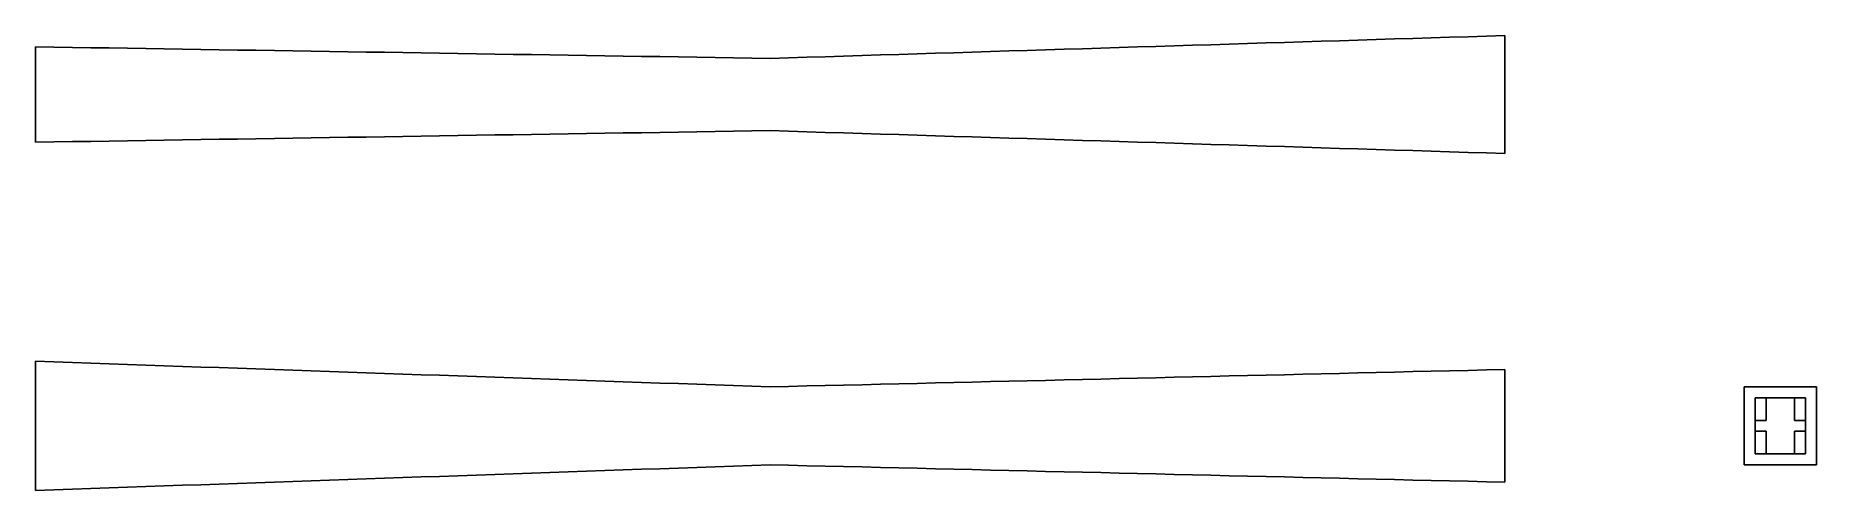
# Model space of a CAD drawing. Header units: inches. Extents: x 0 to 9.7, y -0.35 to 2.13.
import ezdxf

# ---------------------------------------------------------------- set-up
doc = ezdxf.new("R2010")
doc.units = ezdxf.units.IN

msp = doc.modelspace()

# ---------------------------------------------------------------- linework, layer by layer
at = {"layer": 'FRONT'}
for p, q in [((0, 0.352242), (0.1, 0.348752)), ((0, 0.352242), (0, -0.352242)), ((0.1, 0.348752), (0.2, 0.345261)), ((0.2, 0.345261), (0.3, 0.34177)), ((0.3, 0.34177), (0.4, 0.338279)), ((0.4, 0.338279), (0.5, 0.334788)), ((0.5, 0.334788), (0.6, 0.331297)), ((0.6, 0.331297), (0.7, 0.327806)), ((0.7, 0.327806), (0.8, 0.324315)), ((0.8, 0.324315), (0.9, 0.320824)), ((0.9, 0.320824), (1, 0.317333)), ((1, 0.317333), (1.1, 0.313842)), ((1.1, 0.313842), (1.2, 0.310351)), ((1.2, 0.310351), (1.3, 0.30686)), ((1.3, 0.30686), (1.4, 0.303369)), ((1.4, 0.303369), (1.5, 0.299879)), ((1.5, 0.299879), (1.6, 0.296388)), ((1.6, 0.296388), (1.7, 0.292897)), ((1.7, 0.292897), (1.8, 0.289406)), ((7.3, 0.290736), (7.4, 0.293103)), ((7.4, 0.293103), (7.5, 0.295471)), ((7.5, 0.295471), (7.6, 0.297838)), ((7.6, 0.297838), (7.7, 0.300206)), ((7.7, 0.300206), (7.8, 0.302574)), ((7.8, 0.302574), (7.9, 0.304941)), ((7.9, 0.304941), (8, 0.307309)), ((8, 0.307309), (8, -0.307309)), ((1.8, 0.289406), (1.9, 0.285915)), ((1.9, 0.285915), (2, 0.282424)), ((2, 0.282424), (2.1, 0.278933)), ((2.1, 0.278933), (2.2, 0.275442)), ((2.2, 0.275442), (2.3, 0.271951)), ((2.3, 0.271951), (2.4, 0.26846)), ((2.4, 0.26846), (2.5, 0.264969)), ((2.5, 0.264969), (2.6, 0.261478)), ((2.6, 0.261478), (2.7, 0.257987)), ((2.7, 0.257987), (2.8, 0.254496)), ((2.8, 0.254496), (2.9, 0.251006)), ((2.9, 0.251006), (3, 0.247515)), ((3, 0.247515), (3.1, 0.244024)), ((3.1, 0.244024), (3.2, 0.240533)), ((3.2, 0.240533), (3.3, 0.237042)), ((3.3, 0.237042), (3.4, 0.233551)), ((3.4, 0.233551), (3.5, 0.23006)), ((3.5, 0.23006), (3.6, 0.226569)), ((3.6, 0.226569), (3.7, 0.223078)), ((3.7, 0.223078), (3.8, 0.219587)), ((3.8, 0.219587), (3.9, 0.216096)), ((3.9, 0.216096), (4, 0.212605)), ((4, 0.212605), (4.1, 0.214973)), ((4.1, 0.214973), (4.2, 0.21734)), ((4.2, 0.21734), (4.3, 0.219708)), ((4.3, 0.219708), (4.4, 0.222076)), ((4.4, 0.222076), (4.5, 0.224443)), ((4.5, 0.224443), (4.6, 0.226811)), ((4.6, 0.226811), (4.7, 0.229178)), ((4.7, 0.229178), (4.8, 0.231546)), ((4.8, 0.231546), (4.9, 0.233914)), ((4.9, 0.233914), (5, 0.236281)), ((5, 0.236281), (5.1, 0.238649)), ((5.1, 0.238649), (5.2, 0.241016)), ((5.2, 0.241016), (5.3, 0.243384)), ((5.3, 0.243384), (5.4, 0.245751)), ((5.4, 0.245751), (5.5, 0.248119)), ((5.5, 0.248119), (5.6, 0.250487)), ((5.6, 0.250487), (5.7, 0.252854)), ((5.7, 0.252854), (5.8, 0.255222)), ((5.8, 0.255222), (5.9, 0.257589)), ((5.9, 0.257589), (6, 0.259957)), ((6, 0.259957), (6.1, 0.262325)), ((6.1, 0.262325), (6.2, 0.264692)), ((6.2, 0.264692), (6.3, 0.26706)), ((6.3, 0.26706), (6.4, 0.269427)), ((6.4, 0.269427), (6.5, 0.271795)), ((6.5, 0.271795), (6.6, 0.274163)), ((6.6, 0.274163), (6.7, 0.27653)), ((6.7, 0.27653), (6.8, 0.278898)), ((6.8, 0.278898), (6.9, 0.281265)), ((6.9, 0.281265), (7, 0.283633)), ((7, 0.283633), (7.1, 0.286)), ((7.1, 0.286), (7.2, 0.288368)), ((7.2, 0.288368), (7.3, 0.290736)), ((1.7, -0.292897), (1.8, -0.289406)), ((1.8, -0.289406), (1.9, -0.285915)), ((1.9, -0.285915), (2, -0.282424)), ((2, -0.282424), (2.1, -0.278933)), ((2.1, -0.278933), (2.2, -0.275442)), ((2.2, -0.275442), (2.3, -0.271951)), ((2.3, -0.271951), (2.4, -0.26846)), ((2.4, -0.26846), (2.5, -0.264969)), ((2.5, -0.264969), (2.6, -0.261478)), ((2.6, -0.261478), (2.7, -0.257987)), ((2.7, -0.257987), (2.8, -0.254496)), ((2.8, -0.254496), (2.9, -0.251006)), ((2.9, -0.251006), (3, -0.247515)), ((3, -0.247515), (3.1, -0.244024)), ((3.1, -0.244024), (3.2, -0.240533)), ((3.2, -0.240533), (3.3, -0.237042)), ((3.3, -0.237042), (3.4, -0.233551)), ((3.4, -0.233551), (3.5, -0.23006)), ((3.5, -0.23006), (3.6, -0.226569)), ((3.6, -0.226569), (3.7, -0.223078)), ((3.7, -0.223078), (3.8, -0.219587)), ((3.8, -0.219587), (3.9, -0.216096)), ((3.9, -0.216096), (4, -0.212605)), ((4, -0.212605), (4.1, -0.214973)), ((4.1, -0.214973), (4.2, -0.21734)), ((4.2, -0.21734), (4.3, -0.219708)), ((4.3, -0.219708), (4.4, -0.222076)), ((4.4, -0.222076), (4.5, -0.224443)), ((4.5, -0.224443), (4.6, -0.226811)), ((4.6, -0.226811), (4.7, -0.229178)), ((4.7, -0.229178), (4.8, -0.231546)), ((4.8, -0.231546), (4.9, -0.233914)), ((4.9, -0.233914), (5, -0.236281)), ((5, -0.236281), (5.1, -0.238649)), ((5.1, -0.238649), (5.2, -0.241016)), ((5.2, -0.241016), (5.3, -0.243384)), ((5.3, -0.243384), (5.4, -0.245751)), ((5.4, -0.245751), (5.5, -0.248119)), ((5.5, -0.248119), (5.6, -0.250487)), ((5.6, -0.250487), (5.7, -0.252854)), ((5.7, -0.252854), (5.8, -0.255222)), ((5.8, -0.255222), (5.9, -0.257589)), ((5.9, -0.257589), (6, -0.259957)), ((6, -0.259957), (6.1, -0.262325)), ((6.1, -0.262325), (6.2, -0.264692)), ((6.2, -0.264692), (6.3, -0.26706)), ((6.3, -0.26706), (6.4, -0.269427)), ((6.4, -0.269427), (6.5, -0.271795)), ((6.5, -0.271795), (6.6, -0.274163)), ((6.6, -0.274163), (6.7, -0.27653)), ((6.7, -0.27653), (6.8, -0.278898)), ((6.8, -0.278898), (6.9, -0.281265)), ((6.9, -0.281265), (7, -0.283633)), ((7, -0.283633), (7.1, -0.286)), ((7.1, -0.286), (7.2, -0.288368)), ((7.2, -0.288368), (7.3, -0.290736)), ((7.3, -0.290736), (7.4, -0.293103)), ((0, -0.352242), (0.1, -0.348752)), ((0.1, -0.348752), (0.2, -0.345261)), ((0.2, -0.345261), (0.3, -0.34177)), ((0.3, -0.34177), (0.4, -0.338279)), ((0.4, -0.338279), (0.5, -0.334788)), ((0.5, -0.334788), (0.6, -0.331297)), ((0.6, -0.331297), (0.7, -0.327806)), ((0.7, -0.327806), (0.8, -0.324315)), ((0.8, -0.324315), (0.9, -0.320824)), ((0.9, -0.320824), (1, -0.317333)), ((1, -0.317333), (1.1, -0.313842)), ((1.1, -0.313842), (1.2, -0.310351)), ((1.2, -0.310351), (1.3, -0.30686)), ((1.3, -0.30686), (1.4, -0.303369)), ((1.4, -0.303369), (1.5, -0.299879)), ((1.5, -0.299879), (1.6, -0.296388)), ((1.6, -0.296388), (1.7, -0.292897)), ((7.4, -0.293103), (7.5, -0.295471)), ((7.5, -0.295471), (7.6, -0.297838)), ((7.6, -0.297838), (7.7, -0.300206)), ((7.7, -0.300206), (7.8, -0.302574)), ((7.8, -0.302574), (7.9, -0.304941)), ((7.9, -0.304941), (8, -0.307309))]:
    msp.add_line(p, q, dxfattribs=at)
at = {"layer": 'SECTION'}
for p, q in [((9.697002, 0.212605), (9.302998, 0.212605)), ((9.302998, 0.212605), (9.302998, -0.212605)), ((9.697002, -0.212605), (9.697002, 0.212605)), ((9.637002, 0.152605), (9.362998, 0.152605)), ((9.362998, 0.152605), (9.362998, -0.152605)), ((9.422998, 0.152605), (9.362998, 0.152605)), ((9.362998, 0.152605), (9.362998, 0.029399)), ((9.422998, 0.029399), (9.422998, 0.152605)), ((9.637002, 0.152605), (9.577002, 0.152605)), ((9.577002, 0.152605), (9.577002, 0.029399)), ((9.637002, -0.152605), (9.637002, 0.152605)), ((9.637002, 0.029399), (9.637002, 0.152605)), ((9.362998, 0.029399), (9.422998, 0.029399)), ((9.577002, 0.029399), (9.637002, 0.029399)), ((9.422998, -0.029399), (9.362998, -0.029399)), ((9.362998, -0.029399), (9.362998, -0.152605)), ((9.422998, -0.152605), (9.422998, -0.029399)), ((9.637002, -0.029399), (9.577002, -0.029399)), ((9.577002, -0.029399), (9.577002, -0.152605)), ((9.637002, -0.152605), (9.637002, -0.029399)), ((9.362998, -0.152605), (9.637002, -0.152605)), ((9.362998, -0.152605), (9.422998, -0.152605)), ((9.577002, -0.152605), (9.637002, -0.152605)), ((9.302998, -0.212605), (9.697002, -0.212605))]:
    msp.add_line(p, q, dxfattribs=at)
at = {"layer": 'TOP'}
for p, q in [((0, 2.066761), (0.1, 2.065185)), ((0, 2.066761), (0, 1.546694)), ((0.1, 2.065185), (0.2, 2.063609)), ((0.2, 2.063609), (0.3, 2.062033)), ((0.3, 2.062033), (0.4, 2.060457)), ((0.4, 2.060457), (0.5, 2.058882)), ((0.5, 2.058882), (0.6, 2.057306)), ((0.6, 2.057306), (0.7, 2.05573)), ((0.7, 2.05573), (0.8, 2.054154)), ((0.8, 2.054154), (0.9, 2.052579)), ((0.9, 2.052579), (1, 2.051003)), ((1, 2.051003), (1.1, 2.049427)), ((1.1, 2.049427), (1.2, 2.047851)), ((1.2, 2.047851), (1.3, 2.046276)), ((1.3, 2.046276), (1.4, 2.0447)), ((1.4, 2.0447), (1.5, 2.043124)), ((1.5, 2.043124), (1.6, 2.041548)), ((1.6, 2.041548), (1.7, 2.039972)), ((1.7, 2.039972), (1.8, 2.038397)), ((1.8, 2.038397), (1.9, 2.036821)), ((1.9, 2.036821), (2, 2.035245)), ((5, 2.034859), (5.1, 2.037972)), ((5.1, 2.037972), (5.2, 2.041085)), ((5.2, 2.041085), (5.3, 2.044198)), ((5.3, 2.044198), (5.4, 2.04731)), ((5.4, 2.04731), (5.5, 2.050423)), ((5.5, 2.050423), (5.6, 2.053536)), ((5.6, 2.053536), (5.7, 2.056649)), ((5.7, 2.056649), (5.8, 2.059762)), ((5.8, 2.059762), (5.9, 2.062875)), ((5.9, 2.062875), (6, 2.065988)), ((6, 2.065988), (6.1, 2.069101)), ((6.1, 2.069101), (6.2, 2.072214)), ((6.2, 2.072214), (6.3, 2.075327)), ((6.3, 2.075327), (6.4, 2.078439)), ((6.4, 2.078439), (6.5, 2.081552)), ((6.5, 2.081552), (6.6, 2.084665)), ((6.6, 2.084665), (6.7, 2.087778)), ((6.7, 2.087778), (6.8, 2.090891)), ((6.8, 2.090891), (6.9, 2.094004)), ((6.9, 2.094004), (7, 2.097117)), ((7, 2.097117), (7.1, 2.10023)), ((7.1, 2.10023), (7.2, 2.103343)), ((7.2, 2.103343), (7.3, 2.106456)), ((7.3, 2.106456), (7.4, 2.109569)), ((7.4, 2.109569), (7.5, 2.112681)), ((7.5, 2.112681), (7.6, 2.115794)), ((7.6, 2.115794), (7.7, 2.118907)), ((7.7, 2.118907), (7.8, 2.12202)), ((7.8, 2.12202), (7.9, 2.125133)), ((7.9, 2.125133), (8, 2.128246)), ((8, 2.128246), (8, 1.485209)), ((2, 2.035245), (2.1, 2.033669)), ((2.1, 2.033669), (2.2, 2.032094)), ((2.2, 2.032094), (2.3, 2.030518)), ((2.3, 2.030518), (2.4, 2.028942)), ((2.4, 2.028942), (2.5, 2.027366)), ((2.5, 2.027366), (2.6, 2.025791)), ((2.6, 2.025791), (2.7, 2.024215)), ((2.7, 2.024215), (2.8, 2.022639)), ((2.8, 2.022639), (2.9, 2.021063)), ((2.9, 2.021063), (3, 2.019487)), ((3, 2.019487), (3.1, 2.017912)), ((3.1, 2.017912), (3.2, 2.016336)), ((3.2, 2.016336), (3.3, 2.01476)), ((3.3, 2.01476), (3.4, 2.013184)), ((3.4, 2.013184), (3.5, 2.011609)), ((3.5, 2.011609), (3.6, 2.010033)), ((3.6, 2.010033), (3.7, 2.008457)), ((3.7, 2.008457), (3.8, 2.006881)), ((3.8, 2.006881), (3.9, 2.005305)), ((3.9, 2.005305), (4, 2.00373)), ((4, 2.00373), (4.1, 2.006843)), ((4.1, 2.006843), (4.2, 2.009956)), ((4.2, 2.009956), (4.3, 2.013068)), ((4.3, 2.013068), (4.4, 2.016181)), ((4.4, 2.016181), (4.5, 2.019294)), ((4.5, 2.019294), (4.6, 2.022407)), ((4.6, 2.022407), (4.7, 2.02552)), ((4.7, 2.02552), (4.8, 2.028633)), ((4.8, 2.028633), (4.9, 2.031746)), ((4.9, 2.031746), (5, 2.034859)), ((0.3, 1.551422), (0.4, 1.552997)), ((0.4, 1.552997), (0.5, 1.554573)), ((0.5, 1.554573), (0.6, 1.556149)), ((0.6, 1.556149), (0.7, 1.557725)), ((0.7, 1.557725), (0.8, 1.5593)), ((0.8, 1.5593), (0.9, 1.560876)), ((0.9, 1.560876), (1, 1.562452)), ((1, 1.562452), (1.1, 1.564028)), ((1.1, 1.564028), (1.2, 1.565604)), ((1.2, 1.565604), (1.3, 1.567179)), ((1.3, 1.567179), (1.4, 1.568755)), ((1.4, 1.568755), (1.5, 1.570331)), ((1.5, 1.570331), (1.6, 1.571907)), ((1.6, 1.571907), (1.7, 1.573482)), ((1.7, 1.573482), (1.8, 1.575058)), ((1.8, 1.575058), (1.9, 1.576634)), ((1.9, 1.576634), (2, 1.57821)), ((2, 1.57821), (2.1, 1.579785)), ((2.1, 1.579785), (2.2, 1.581361)), ((2.2, 1.581361), (2.3, 1.582937)), ((2.3, 1.582937), (2.4, 1.584513)), ((2.4, 1.584513), (2.5, 1.586089)), ((2.5, 1.586089), (2.6, 1.587664)), ((2.6, 1.587664), (2.7, 1.58924)), ((2.7, 1.58924), (2.8, 1.590816)), ((2.8, 1.590816), (2.9, 1.592392)), ((2.9, 1.592392), (3, 1.593967)), ((3, 1.593967), (3.1, 1.595543)), ((3.1, 1.595543), (3.2, 1.597119)), ((3.2, 1.597119), (3.3, 1.598695)), ((3.3, 1.598695), (3.4, 1.600271)), ((3.4, 1.600271), (3.5, 1.601846)), ((3.5, 1.601846), (3.6, 1.603422)), ((3.6, 1.603422), (3.7, 1.604998)), ((3.7, 1.604998), (3.8, 1.606574)), ((3.8, 1.606574), (3.9, 1.608149)), ((3.9, 1.608149), (4, 1.609725)), ((4, 1.609725), (4.1, 1.606612)), ((4.1, 1.606612), (4.2, 1.603499)), ((4.2, 1.603499), (4.3, 1.600386)), ((4.3, 1.600386), (4.4, 1.597274)), ((4.4, 1.597274), (4.5, 1.594161)), ((4.5, 1.594161), (4.6, 1.591048)), ((4.6, 1.591048), (4.7, 1.587935)), ((4.7, 1.587935), (4.8, 1.584822)), ((4.8, 1.584822), (4.9, 1.581709)), ((4.9, 1.581709), (5, 1.578596)), ((5, 1.578596), (5.1, 1.575483)), ((5.1, 1.575483), (5.2, 1.57237)), ((5.2, 1.57237), (5.3, 1.569257)), ((5.3, 1.569257), (5.4, 1.566144)), ((5.4, 1.566144), (5.5, 1.563032)), ((5.5, 1.563032), (5.6, 1.559919)), ((5.6, 1.559919), (5.7, 1.556806)), ((5.7, 1.556806), (5.8, 1.553693)), ((5.8, 1.553693), (5.9, 1.55058)), ((0, 1.546694), (0.1, 1.54827)), ((0.1, 1.54827), (0.2, 1.549846)), ((0.2, 1.549846), (0.3, 1.551422)), ((5.9, 1.55058), (6, 1.547467)), ((6, 1.547467), (6.1, 1.544354)), ((6.1, 1.544354), (6.2, 1.541241)), ((6.2, 1.541241), (6.3, 1.538128)), ((6.3, 1.538128), (6.4, 1.535015)), ((6.4, 1.535015), (6.5, 1.531902)), ((6.5, 1.531902), (6.6, 1.52879)), ((6.6, 1.52879), (6.7, 1.525677)), ((6.7, 1.525677), (6.8, 1.522564)), ((6.8, 1.522564), (6.9, 1.519451)), ((6.9, 1.519451), (7, 1.516338)), ((7, 1.516338), (7.1, 1.513225)), ((7.1, 1.513225), (7.2, 1.510112)), ((7.2, 1.510112), (7.3, 1.506999)), ((7.3, 1.506999), (7.4, 1.503886)), ((7.4, 1.503886), (7.5, 1.500773)), ((7.5, 1.500773), (7.6, 1.49766)), ((7.6, 1.49766), (7.7, 1.494548)), ((7.7, 1.494548), (7.8, 1.491435)), ((7.8, 1.491435), (7.9, 1.488322)), ((7.9, 1.488322), (8, 1.485209))]:
    msp.add_line(p, q, dxfattribs=at)

doc.saveas('drawing.dxf')
